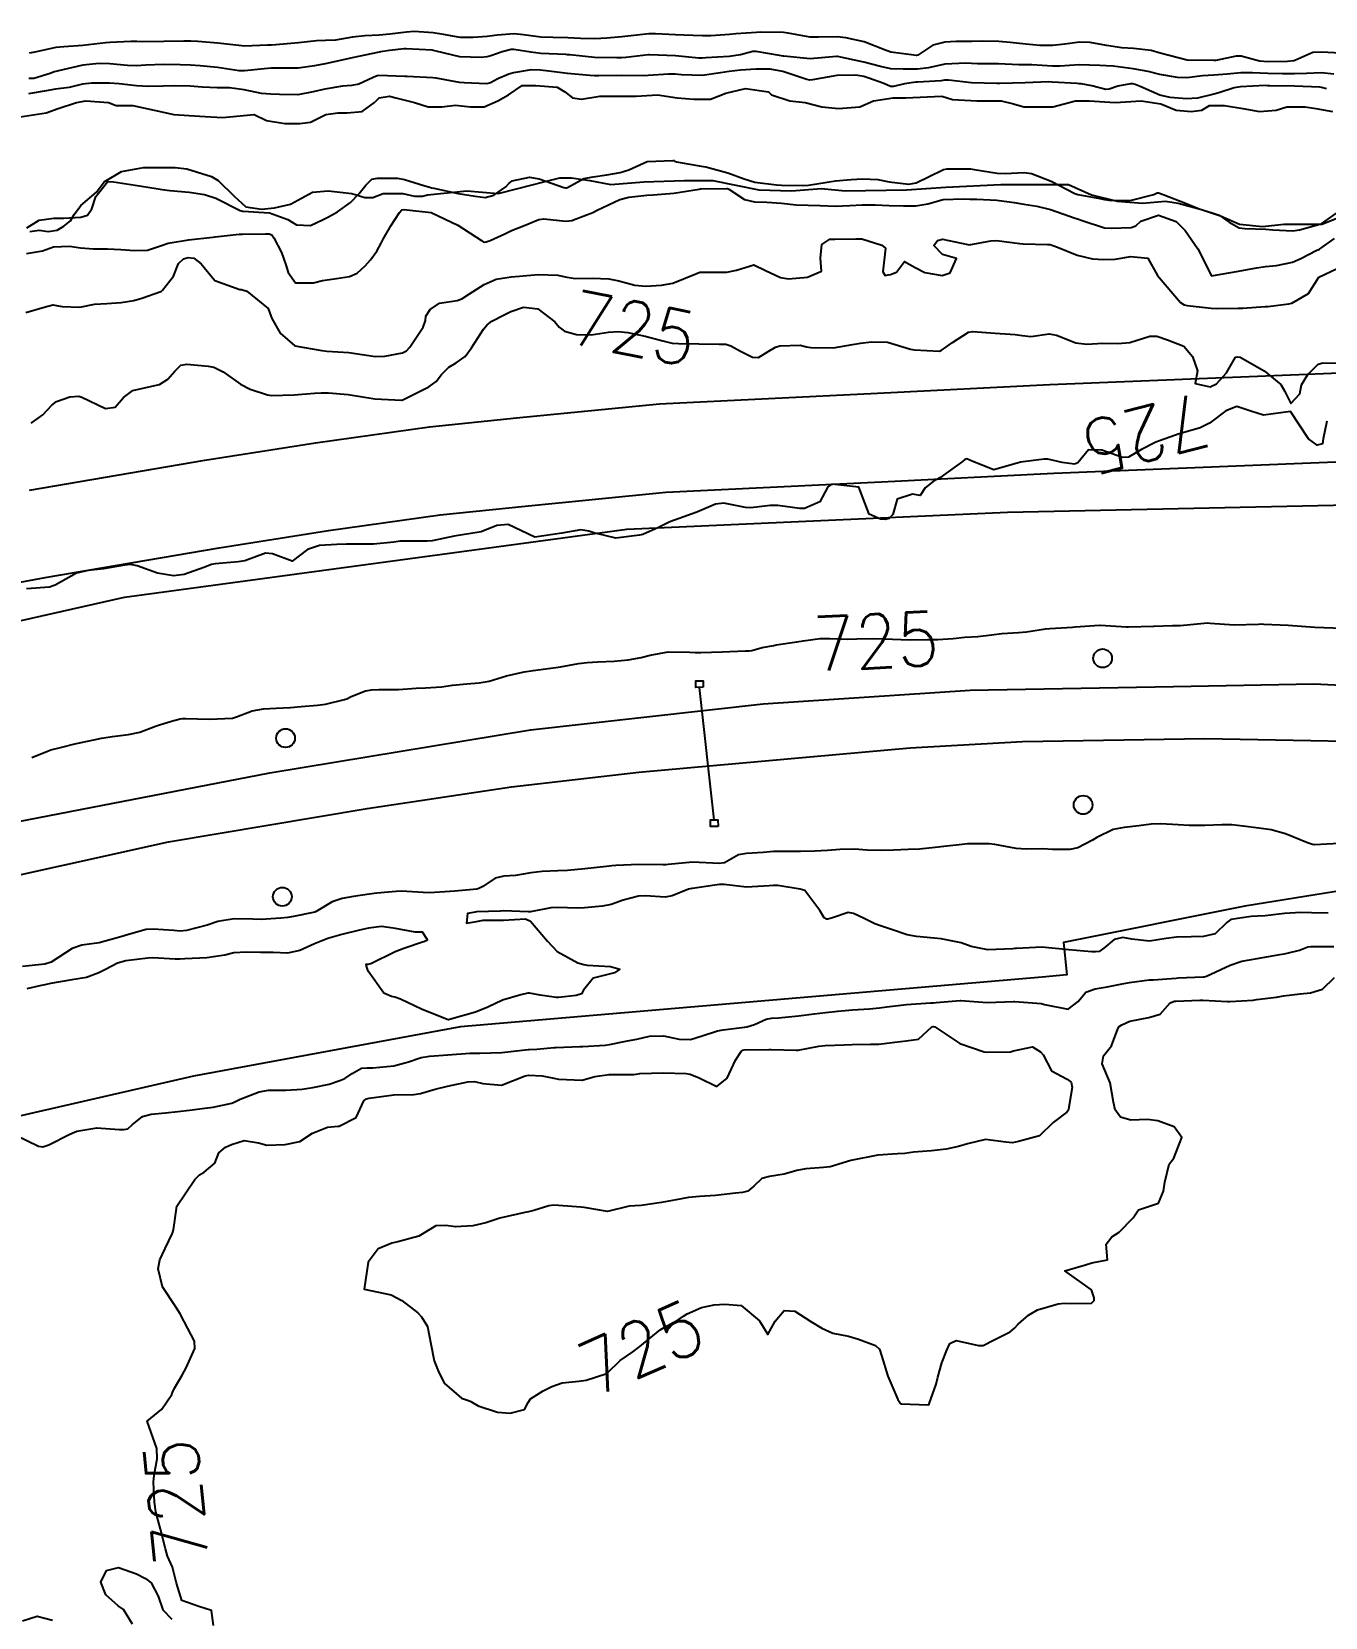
# Model space of a CAD drawing. Header units: metres. Extents: x 307586 to 320046, y 7427249 to 7434250.
# Drawn here: x 313869.3 to 313965.4, y 7432843.4 to 7432961.1 of the extents above; entities that cross this region are included whole.
import ezdxf
from ezdxf.enums import TextEntityAlignment as Align

# ---------------------------------------------------------------- set-up
doc = ezdxf.new("R2010")
doc.units = ezdxf.units.M
doc.header["$MEASUREMENT"] = 0
for name, color, linetype in [('Cotas', 45, 'Continuous'), ('Curvas de Nivel 1m', 11, 'Continuous'), ('Curvas de Nivel 5m', 15, 'Continuous'), ('Divisa', 42, 'FENCELINE2'), ('Hidrografia', 140, 'Continuous'), ('Linha Férrea', 20, 'Continuous'), ('Portico', 45, 'Continuous'), ('Postes', 20, 'Continuous'), ('Vias Primárias', 230, 'Continuous')]:
    doc.layers.add(name, color=color, linetype=linetype)
doc.styles.add('Style-STANDARD', font='STANDARD.shx')
doc.linetypes.add('FENCELINE2', pattern='A,0.25,-0.1,[132,ltypeshp.shx,S=0.1,R=0,X=-0.1,Y=0],-0.1,1', length=1.45)

msp = doc.modelspace()

# ---------------------------------------------------------------- linework, layer by layer
at = {"layer": 'Curvas de Nivel 1m', "flags": 128}
for points, elevation in [([(313966.5, 7432959.53), (313965.15, 7432959.61), (313964.47, 7432959.58), (313963.14, 7432958.99), (313963.08, 7432958.97), (313962.6, 7432958.92), (313961.14, 7432958.89), (313960.53, 7432958.95), (313959.15, 7432959.3), (313958.8, 7432959.31), (313957.29, 7432958.99), (313957.14, 7432958.98), (313955.14, 7432959.01), (313953.15, 7432959.54), (313952.47, 7432959.72), (313951.16, 7432959.88), (313950.3, 7432959.93), (313949.16, 7432960.11), (313947.94, 7432960.32), (313947.16, 7432960.34), (313946.07, 7432960.21), (313945.16, 7432960.1), (313944.2, 7432960.1), (313943.16, 7432960.19), (313942, 7432960.32), (313941.16, 7432960.4), (313939.94, 7432960.42), (313939.16, 7432960.4), (313937.99, 7432960.39), (313937.16, 7432960.36), (313936.27, 7432960.12), (313935.15, 7432959.39), (313935.04, 7432959.36), (313933.15, 7432959.6), (313932.66, 7432959.77), (313931.16, 7432960.37), (313929.79, 7432960.68), (313929.16, 7432960.75), (313927.78, 7432960.72), (313927.16, 7432960.72), (313925.52, 7432961.02), (313925.17, 7432961.06), (313923.48, 7432961.08), (313923.17, 7432961.07), (313921.62, 7432960.96), (313921.17, 7432960.91), (313919.78, 7432960.82), (313919.16, 7432960.81), (313917.76, 7432960.87), (313917.16, 7432960.9), (313915.67, 7432960.98), (313915.17, 7432960.97), (313913.83, 7432960.83), (313913.16, 7432960.75), (313912.04, 7432960.65), (313911.16, 7432960.6), (313910.09, 7432960.62), (313909.16, 7432960.68), (313908.04, 7432960.7), (313907.16, 7432960.73), (313905.87, 7432960.89), (313905.16, 7432960.96), (313903.9, 7432960.88), (313903.16, 7432960.78), (313902.12, 7432960.69), (313901.16, 7432960.7), (313899.92, 7432960.92), (313899.16, 7432961.05), (313897.74, 7432961.13), (313897.16, 7432961.1), (313895.94, 7432960.94), (313895.15, 7432960.87), (313894.07, 7432960.82), (313893.15, 7432960.71), (313891.89, 7432960.51), (313891.15, 7432960.48), (313890.48, 7432960.45), (313889.15, 7432960.31), (313887.46, 7432960.14), (313887.15, 7432960.13), (313886.86, 7432960.12), (313885.14, 7432960.06), (313884.93, 7432960.07), (313883.15, 7432960.27), (313881.67, 7432960.41), (313881.15, 7432960.43), (313880.63, 7432960.42), (313879.15, 7432960.41), (313877.58, 7432960.38), (313877.15, 7432960.39), (313876.71, 7432960.39), (313875.15, 7432960.33), (313874.81, 7432960.31), (313873.14, 7432960.11), (313871.73, 7432960.01), (313871.14, 7432959.95), (313869.57, 7432959.6), (313869.14, 7432959.53)], 724), ([(313966.03, 7432957.98), (313965.13, 7432958.06), (313964.02, 7432958.02), (313963.13, 7432958), (313962.22, 7432958.01), (313961.13, 7432958.02), (313960.01, 7432958.08), (313959.13, 7432958.07), (313958.13, 7432957.97), (313957.13, 7432957.9), (313956.29, 7432957.84), (313955.13, 7432957.71), (313954.42, 7432957.73), (313953.13, 7432957.96), (313952.25, 7432958.16), (313951.14, 7432958.36), (313949.65, 7432958.56), (313949.14, 7432958.59), (313948.66, 7432958.61), (313947.14, 7432958.66), (313945.69, 7432958.57), (313945.14, 7432958.57), (313943.62, 7432958.66), (313943.14, 7432958.66), (313942.65, 7432958.67), (313941.14, 7432958.75), (313939.59, 7432958.75), (313939.14, 7432958.76), (313938.72, 7432958.79), (313937.14, 7432958.72), (313935.93, 7432958.45), (313935.13, 7432958.35), (313934.05, 7432958.35), (313933.13, 7432958.38), (313932.38, 7432958.53), (313931.14, 7432958.87), (313929.17, 7432959.29), (313929.14, 7432959.29), (313929.11, 7432959.28), (313927.14, 7432959.11), (313925.2, 7432959.31), (313925.14, 7432959.32), (313924.87, 7432959.37), (313923.15, 7432959.66), (313922.89, 7432959.65), (313921.97, 7432959.41), (313921.14, 7432959.28), (313919.4, 7432959.18), (313919.14, 7432959.17), (313918.87, 7432959.17), (313917.14, 7432959.33), (313915.22, 7432959.41), (313915.14, 7432959.41), (313913.45, 7432959.2), (313913.14, 7432959.18), (313912.8, 7432959.18), (313911.14, 7432959.2), (313909.3, 7432959.4), (313909.14, 7432959.42), (313909.01, 7432959.43), (313907.14, 7432959.51), (313906.4, 7432959.6), (313905.15, 7432959.81), (313904.95, 7432959.81), (313904.27, 7432959.62), (313903.44, 7432959.33), (313903.14, 7432959.26), (313902.72, 7432959.21), (313901.14, 7432959.27), (313899.38, 7432959.68), (313899.14, 7432959.74), (313899.07, 7432959.75), (313897.15, 7432959.86), (313897, 7432959.86), (313895.9, 7432959.72), (313895.24, 7432959.63), (313895.14, 7432959.61), (313893.6, 7432959.28), (313893.14, 7432959.18), (313892.38, 7432959.01), (313891.13, 7432958.75), (313890.33, 7432958.59), (313889.13, 7432958.43), (313887.73, 7432958.42), (313887.13, 7432958.42), (313886.59, 7432958.37), (313885.13, 7432958.21), (313884.75, 7432958.23), (313883.13, 7432958.47), (313881.84, 7432958.6), (313881.13, 7432958.65), (313880.36, 7432958.67), (313879.13, 7432958.68), (313877.82, 7432958.63), (313877.13, 7432958.6), (313876.46, 7432958.62), (313875.13, 7432958.74), (313874.35, 7432958.76), (313873.13, 7432958.65), (313871.33, 7432958.22), (313871.12, 7432958.18), (313871, 7432958.14), (313870.7, 7432958.02), (313869.5, 7432957.66), (313869.12, 7432957.64)], 723), ([(313965.49, 7432956.89), (313965.12, 7432956.99), (313965.01, 7432957), (313963.12, 7432957.07), (313961.3, 7432957.11), (313961.12, 7432957.11), (313960.95, 7432957.12), (313959.12, 7432957.04), (313958.64, 7432956.97), (313957.51, 7432956.59), (313957.12, 7432956.48), (313955.92, 7432956.2), (313955.11, 7432956.15), (313953.89, 7432956.25), (313953.11, 7432956.41), (313951.67, 7432957.05), (313951.28, 7432957.21), (313951.12, 7432957.25), (313950.93, 7432957.25), (313950, 7432957.07), (313949.35, 7432956.85), (313949.12, 7432956.84), (313948.07, 7432957.1), (313947.27, 7432957.25), (313947.12, 7432957.26), (313946.97, 7432957.27), (313945.13, 7432957.39), (313944.86, 7432957.4), (313943.12, 7432957.34), (313941.23, 7432957.28), (313941.12, 7432957.28), (313941.02, 7432957.28), (313939.12, 7432957.32), (313937.42, 7432957.52), (313937.13, 7432957.52), (313936.87, 7432957.49), (313935.12, 7432957.37), (313935.01, 7432957.37), (313934.16, 7432957.26), (313933.33, 7432957.06), (313933.12, 7432957.06), (313932.63, 7432957.28), (313931.51, 7432957.68), (313931.13, 7432957.79), (313930.55, 7432957.89), (313929.13, 7432957.88), (313927.33, 7432957.55), (313927.12, 7432957.52), (313926.9, 7432957.57), (313925.13, 7432958.17), (313924.17, 7432958.34), (313923.13, 7432958.35), (313921.98, 7432958.26), (313921.13, 7432958.16), (313920.5, 7432958.06), (313919.13, 7432957.87), (313917.59, 7432957.92), (313917.13, 7432957.97), (313916.63, 7432957.97), (313915.13, 7432957.87), (313914.77, 7432957.85), (313913.13, 7432957.88), (313911.45, 7432957.85), (313911.13, 7432957.86), (313910.79, 7432957.88), (313909.13, 7432958.02), (313907.74, 7432958.2), (313907.13, 7432958.27), (313906.43, 7432958.29), (313905.13, 7432958.08), (313904.77, 7432957.97), (313903.96, 7432957.62), (313903.41, 7432957.34), (313903.12, 7432957.26), (313901.46, 7432957.32), (313901.12, 7432957.36), (313899.38, 7432957.68), (313899.12, 7432957.71), (313897.21, 7432957.79), (313897.12, 7432957.79), (313897.04, 7432957.79), (313895.12, 7432957.87), (313895, 7432957.86), (313894.7, 7432957.73), (313893.64, 7432957.22), (313893.11, 7432957.13), (313892.43, 7432957.08), (313891.11, 7432956.86), (313890.24, 7432956.65), (313889.1, 7432956.45), (313887.74, 7432956.46), (313887.1, 7432956.48), (313886.4, 7432956.54), (313885.11, 7432956.81), (313884.02, 7432956.95), (313883.11, 7432956.96), (313881.99, 7432957.01), (313881.11, 7432957.07), (313879.92, 7432957.11), (313879.11, 7432957.08), (313878, 7432957.05), (313877.11, 7432957.11), (313875.82, 7432957.26), (313875.11, 7432957.3), (313873.79, 7432957.31), (313873.11, 7432957.22), (313872.12, 7432956.99), (313871.11, 7432956.86), (313870.4, 7432956.74), (313869.1, 7432956.5)], 722), ([(313868.98, 7432946.57), (313869.9, 7432947.12), (313870.99, 7432947.28), (313871.73, 7432947.27), (313872.99, 7432947.36), (313873.47, 7432947.51), (313873.81, 7432947.98), (313874.11, 7432948.88), (313874.96, 7432949.97), (313874.99, 7432950), (313875.02, 7432950.01), (313875.42, 7432949.97), (313877.02, 7432949.73), (313878.57, 7432949.48), (313879.02, 7432949.41), (313879.59, 7432949.34), (313881.02, 7432949.2), (313882.16, 7432949.03), (313883.01, 7432948.77), (313884.82, 7432947.85), (313885, 7432947.8), (313885.05, 7432947.8), (313887, 7432947.67), (313888.37, 7432947.18), (313888.99, 7432946.78), (313890.04, 7432946.73), (313890.99, 7432947.17), (313891.39, 7432947.38), (313892.05, 7432947.76), (313893.01, 7432948.43), (313893.66, 7432949.1), (313894.14, 7432949.74), (313894.6, 7432950.17), (313895.03, 7432950.25), (313896.51, 7432950.24), (313897.03, 7432950.16), (313898.53, 7432949.69), (313898.91, 7432949.57), (313899.02, 7432949.54), (313899.2, 7432949.5), (313901.02, 7432949.11), (313902.27, 7432948.9), (313903.01, 7432948.81), (313903.66, 7432948.98), (313904.54, 7432949.61), (313904.78, 7432949.86), (313905.03, 7432950.05), (313906.3, 7432950.33), (313907.03, 7432950.21), (313908.85, 7432949.56), (313908.98, 7432949.52), (313909.02, 7432949.52), (313909.06, 7432949.52), (313909.12, 7432949.56), (313910.35, 7432950.23), (313911.04, 7432950.36), (313912.06, 7432950.5), (313913.04, 7432950.68), (313913.68, 7432950.87), (313915.05, 7432951.49), (313916.96, 7432951.56), (313917.05, 7432951.55), (313917.1, 7432951.52), (313917.23, 7432951.47), (313919.05, 7432951.14), (313919.41, 7432951.08), (313921.04, 7432950.65), (313922.25, 7432950.19), (313923.03, 7432949.94), (313924.65, 7432949.75), (313925.03, 7432949.73), (313926.68, 7432949.7), (313927.03, 7432949.72), (313928.41, 7432949.95), (313929.03, 7432950.06), (313930.2, 7432950.15), (313931.04, 7432950.21), (313932.17, 7432950.14), (313933.03, 7432949.98), (313934.49, 7432949.8), (313935.03, 7432949.89), (313935.94, 7432950.34), (313937.05, 7432950.88), (313937.33, 7432950.94), (313939.05, 7432950.93), (313939.34, 7432950.9), (313941.04, 7432950.61), (313941.63, 7432950.59), (313943.05, 7432950.67), (313943.6, 7432950.59), (313945.04, 7432950.02), (313946.8, 7432949.11), (313947.02, 7432949.04), (313948.66, 7432948.73), (313949.02, 7432948.66), (313949.5, 7432948.6), (313951.02, 7432948.61), (313952.68, 7432949.04), (313952.91, 7432949.15), (313953.02, 7432949.16), (313953.37, 7432949.03), (313955.02, 7432948.38), (313956.05, 7432947.97), (313957.01, 7432947.68), (313957.53, 7432947.5), (313958.28, 7432946.97), (313959, 7432946.57), (313959.44, 7432946.51), (313961, 7432946.47), (313961.5, 7432946.42), (313962.99, 7432946.33), (313963.49, 7432946.41), (313965, 7432946.83), (313965.05, 7432946.84), (313965.14, 7432946.89), (313966.24, 7432947.65)], 722), ([(313868.96, 7432944.66), (313870.13, 7432944.86), (313870.96, 7432945.14), (313872.15, 7432945.19), (313872.96, 7432945.07), (313873.93, 7432945.01), (313874.96, 7432945.01), (313875.96, 7432944.96), (313876.96, 7432944.87), (313877.94, 7432944.91), (313878.97, 7432945.24), (313879.47, 7432945.41), (313880.97, 7432945.67), (313882.8, 7432945.87), (313882.95, 7432945.89), (313882.97, 7432945.9), (313884.74, 7432946.09), (313884.98, 7432946.1), (313886.69, 7432946.12), (313886.98, 7432946.11), (313887.18, 7432946.03), (313887.33, 7432945.82), (313887.88, 7432944.73), (313888.22, 7432943.81), (313888.39, 7432943.25), (313888.94, 7432942.48), (313890.26, 7432942.47), (313890.94, 7432942.66), (313891.97, 7432942.79), (313892.94, 7432942.94), (313893.5, 7432943.19), (313894.09, 7432943.74), (313894.5, 7432944.19), (313894.96, 7432944.82), (313895.29, 7432945.41), (313895.45, 7432945.73), (313896, 7432946.7), (313896.65, 7432947.71), (313896.83, 7432947.89), (313897, 7432947.92), (313897.19, 7432947.89), (313899, 7432947.69), (313899.06, 7432947.68), (313900.99, 7432946.75), (313902.73, 7432945.63), (313902.87, 7432945.53), (313902.97, 7432945.49), (313903.09, 7432945.51), (313903.38, 7432945.63), (313904.47, 7432946.12), (313904.98, 7432946.35), (313905.87, 7432946.72), (313907, 7432947.17), (313907.37, 7432947.22), (313909, 7432947.06), (313909.45, 7432947.1), (313910.61, 7432947.54), (313910.89, 7432947.66), (313911, 7432947.7), (313911.34, 7432947.87), (313913.01, 7432948.67), (313913.68, 7432948.84), (313915.02, 7432948.98), (313915.49, 7432949.02), (313917.02, 7432949.14), (313918.91, 7432949.44), (313919, 7432949.46), (313919.02, 7432949.46), (313920.97, 7432949.48), (313921.02, 7432949.47), (313921.11, 7432949.42), (313922.28, 7432948.66), (313923.01, 7432948.49), (313923.93, 7432948.46), (313925.01, 7432948.39), (313926.1, 7432948.28), (313927.01, 7432948.24), (313927.89, 7432948.22), (313929.01, 7432948.17), (313930.09, 7432948.23), (313931.01, 7432948.27), (313931.99, 7432948.26), (313933.01, 7432948.23), (313934.08, 7432948.19), (313935.01, 7432948.19), (313935.9, 7432948.35), (313937.02, 7432948.66), (313938.53, 7432948.72), (313939.02, 7432948.69), (313939.53, 7432948.68), (313941.02, 7432948.61), (313942.3, 7432948.44), (313943.01, 7432948.31), (313943.98, 7432948.17), (313945.01, 7432947.92), (313946.84, 7432947.28), (313947, 7432947.22), (313947.09, 7432947.2), (313947.34, 7432947.1), (313949, 7432946.57), (313949.54, 7432946.53), (313951, 7432946.59), (313951.34, 7432946.71), (313951.71, 7432947.05), (313953.01, 7432947.51), (313954.34, 7432947.02), (313954.99, 7432946.36), (313955.93, 7432945), (313956.95, 7432942.99), (313958.96, 7432943.34), (313960.3, 7432943.6), (313960.96, 7432943.69), (313961.78, 7432943.75), (313962.96, 7432944.01), (313963.58, 7432944.29), (313964.79, 7432944.89), (313964.92, 7432944.94), (313964.97, 7432944.98), (313966.1, 7432945.76)], 723), ([(313868.91, 7432940.27), (313870.27, 7432940.67), (313870.91, 7432940.83), (313871.61, 7432940.71), (313872.91, 7432940.66), (313874.01, 7432940.88), (313874.91, 7432940.94), (313875.97, 7432941.01), (313876.92, 7432941.16), (313877.51, 7432941.34), (313878.92, 7432941.84), (313878.98, 7432941.86), (313879.04, 7432941.92), (313879.87, 7432942.98), (313880.24, 7432943.91), (313880.6, 7432944.26), (313880.96, 7432944.36), (313881.38, 7432944.31), (313881.91, 7432943.89), (313882.93, 7432942.64), (313884.79, 7432941.98), (313884.92, 7432941.97), (313885.31, 7432941.85), (313886.91, 7432940.57), (313887.1, 7432940.02), (313887.16, 7432939.83), (313887.8, 7432938.73), (313888.88, 7432937.8), (313890.88, 7432937.44), (313891.26, 7432937.39), (313892.88, 7432937.3), (313893.39, 7432937.23), (313894.87, 7432937.01), (313895.57, 7432937.03), (313896.88, 7432937.27), (313897.17, 7432937.42), (313897.42, 7432937.7), (313898.4, 7432939.19), (313898.58, 7432939.68), (313898.61, 7432939.99), (313898.92, 7432940.5), (313899.63, 7432940.97), (313900.93, 7432941.17), (313901.29, 7432941.29), (313901.86, 7432941.65), (313902.94, 7432942.36), (313903.82, 7432942.75), (313904.95, 7432942.93), (313905.57, 7432942.98), (313906.95, 7432943.09), (313908.42, 7432943.04), (313908.95, 7432942.91), (313909.71, 7432942.79), (313910.95, 7432942.81), (313912.19, 7432942.76), (313912.94, 7432942.62), (313914.14, 7432942.3), (313914.94, 7432942.23), (313916.11, 7432942.31), (313916.94, 7432942.45), (313918.65, 7432943.14), (313918.95, 7432943.26), (313919.13, 7432943.26), (313920.95, 7432943.26), (313921.69, 7432943.41), (313922.96, 7432943.82), (313923.84, 7432943.38), (313924.95, 7432942.86), (313925.54, 7432942.77), (313926.95, 7432942.89), (313927.99, 7432943.33), (313927.92, 7432944.3), (313928.02, 7432945.33), (313928.6, 7432945.71), (313928.98, 7432945.72), (313930.54, 7432945.75), (313930.98, 7432945.74), (313932.48, 7432945.28), (313932.74, 7432945.05), (313932.54, 7432943.28), (313932.71, 7432943.03), (313932.95, 7432943.06), (313933.12, 7432943.1), (313933.56, 7432943.26), (313934.16, 7432944.06), (313934.96, 7432943.62), (313935.66, 7432943.24), (313936.95, 7432943.02), (313937.55, 7432943.22), (313938.03, 7432944.28), (313936.97, 7432944.58), (313936.33, 7432945.24), (313936.6, 7432945.62), (313936.98, 7432945.71), (313938.87, 7432945.31), (313938.97, 7432945.3), (313940.56, 7432945.6), (313940.98, 7432945.62), (313942.73, 7432945.4), (313942.98, 7432945.38), (313944.78, 7432945.33), (313944.98, 7432945.31), (313945.51, 7432945.12), (313946.97, 7432944.54), (313948.13, 7432944.26), (313948.96, 7432944.21), (313949.79, 7432944.24), (313950.97, 7432944.44), (313952.23, 7432944.31), (313952.95, 7432943.03), (313954.65, 7432941.01), (313954.93, 7432940.85), (313955.14, 7432940.8), (313956.93, 7432940.59), (313957.35, 7432940.56), (313958.93, 7432940.59), (313959.28, 7432940.6), (313960.93, 7432940.71), (313961.14, 7432940.72), (313962.71, 7432940.91), (313962.93, 7432940.97), (313964.16, 7432941.68), (313964.93, 7432942.89), (313966.29, 7432943.55)], 724), ([(313965.62, 7432895.65), (313964.39, 7432895.69), (313963.59, 7432895.7), (313962.39, 7432895.64), (313960.93, 7432895.47), (313960.39, 7432895.43), (313959.91, 7432895.42), (313958.39, 7432895.18), (313958.1, 7432894.96), (313957.22, 7432894.13), (313956.37, 7432893.92), (313955.45, 7432893.91), (313954.36, 7432893.87), (313953.59, 7432893.79), (313952.36, 7432893.59), (313951.03, 7432893.72), (313950.36, 7432893.84), (313949.72, 7432893.7), (313948.95, 7432893.07), (313948.61, 7432892.81), (313948.35, 7432892.78), (313948.06, 7432892.79), (313946.35, 7432892.93), (313944.35, 7432893.13), (313942.47, 7432893.03), (313942.35, 7432893.03), (313942.21, 7432893.01), (313940.35, 7432892.94), (313939.1, 7432893.19), (313938.36, 7432893.46), (313936.89, 7432893.75), (313936.36, 7432893.81), (313935.05, 7432893.93), (313934.36, 7432894.04), (313933.19, 7432894.44), (313932.37, 7432894.73), (313931.96, 7432894.87), (313931.1, 7432895.29), (313930.38, 7432895.64), (313929.98, 7432895.71), (313928.8, 7432895.32), (313928.47, 7432895.22), (313928.37, 7432895.22), (313928.19, 7432895.32), (313927.86, 7432895.85), (313926.76, 7432897.34), (313926.4, 7432897.45), (313924.75, 7432897.71), (313924.41, 7432897.72), (313924.1, 7432897.68), (313922.41, 7432897.6), (313920.77, 7432897.78), (313920.41, 7432897.78), (313920.08, 7432897.75), (313918.4, 7432897.48), (313918.37, 7432897.48), (313918.11, 7432897.44), (313916.91, 7432896.94), (313916.39, 7432896.84), (313914.93, 7432896.95), (313914.39, 7432896.93), (313913.26, 7432896.63), (313912.38, 7432896.31), (313911.73, 7432896.17), (313910.38, 7432896.05), (313909.88, 7432896.04), (313908.38, 7432896.09), (313907.9, 7432896.05), (313906.38, 7432895.77), (313906.2, 7432895.76), (313904.38, 7432895.83), (313904.16, 7432895.82), (313902.37, 7432895.75), (313902.27, 7432895.74), (313901.69, 7432895.64), (313901.63, 7432894.91), (313902.37, 7432895.05), (313902.86, 7432895.14), (313904.37, 7432895.14), (313906.01, 7432895.23), (313906.37, 7432895.07), (313907.64, 7432893.57), (313908.35, 7432892.81), (313909.9, 7432891.98), (313910.34, 7432891.84), (313910.6, 7432891.8), (313912.33, 7432891.7), (313913.02, 7432891.5), (313912.62, 7432891.22), (313912.33, 7432891.16), (313911.03, 7432890.82), (313910.31, 7432889.94), (313910.17, 7432889.68), (313909.76, 7432889.55), (313908.47, 7432889.39), (313908.3, 7432889.39), (313907.11, 7432889.57), (313906.3, 7432889.71), (313906.18, 7432889.71), (313905.66, 7432889.59), (313904.3, 7432889.19), (313903.22, 7432888.69), (313902.29, 7432888.31), (313900.37, 7432887.75), (313900.28, 7432887.74), (313900.18, 7432887.77), (313898.29, 7432888.52), (313896.73, 7432889.26), (313896.3, 7432889.42), (313896.06, 7432889.47), (313895.48, 7432889.71), (313894.33, 7432891.36), (313894.19, 7432891.73), (313894.18, 7432891.88), (313894.33, 7432891.88), (313894.53, 7432891.92), (313896.34, 7432892.82), (313896.98, 7432893.06), (313898.35, 7432893.53), (313898.47, 7432893.56), (313898.74, 7432893.68), (313898.36, 7432894.25), (313897.81, 7432894.24), (313896.36, 7432894.52), (313895.31, 7432894.66), (313894.36, 7432894.55), (313893.69, 7432894.4), (313892.36, 7432894.08), (313891.32, 7432893.77), (313890.35, 7432893.37), (313889.24, 7432892.89), (313888.34, 7432892.7), (313887.26, 7432892.73), (313886.34, 7432892.74), (313885.26, 7432892.76), (313884.34, 7432892.72), (313883.67, 7432892.53), (313882.34, 7432892.33), (313880.71, 7432892.26), (313880.34, 7432892.24), (313880, 7432892.24), (313878.34, 7432892.33), (313877.95, 7432892.31), (313876.33, 7432892.12), (313875.71, 7432891.95), (313874.82, 7432891.47), (313874.32, 7432891.22), (313873.4, 7432890.89), (313872.31, 7432890.7), (313870.73, 7432890.44), (313870.31, 7432890.33), (313870.05, 7432890.28), (313868.98, 7432890.03)], 724), ([(313868.17, 7432879.16), (313869.83, 7432878.36), (313870.17, 7432878.31), (313870.62, 7432878.46), (313872.18, 7432879.25), (313872.69, 7432879.47), (313874.18, 7432879.72), (313875.84, 7432879.6), (313876.18, 7432879.58), (313876.47, 7432879.65), (313876.81, 7432879.93), (313877.56, 7432880.56), (313878.2, 7432880.73), (313879.28, 7432880.83), (313880.2, 7432880.93), (313881.06, 7432881.03), (313882.2, 7432881.17), (313882.81, 7432881.26), (313884.21, 7432881.56), (313884.42, 7432881.64), (313884.82, 7432881.84), (313886.22, 7432882.4), (313886.92, 7432882.52), (313888.22, 7432882.51), (313889.42, 7432882.59), (313890.22, 7432882.7), (313891.44, 7432882.97), (313892.23, 7432883.22), (313892.6, 7432883.38), (313893.14, 7432883.74), (313893.82, 7432884.15), (313894.24, 7432884.18), (313894.68, 7432884.17), (313896.24, 7432884.32), (313897.33, 7432884.61), (313898.25, 7432884.93), (313898.87, 7432885.05), (313900.25, 7432885.14), (313901.87, 7432885.26), (313902.25, 7432885.26), (313902.62, 7432885.26), (313904.25, 7432885.32), (313906.21, 7432885.53), (313906.25, 7432885.54), (313906.29, 7432885.54), (313906.84, 7432885.57), (313908.14, 7432885.68), (313908.25, 7432885.68), (313910.05, 7432885.75), (313910.26, 7432885.75), (313911.92, 7432885.86), (313912.26, 7432885.91), (313913.59, 7432886.17), (313914.27, 7432886.3), (313915.22, 7432886.52), (313916.27, 7432886.54), (313917.43, 7432886.29), (313918.27, 7432886.28), (313919.14, 7432886.56), (313920.28, 7432886.91), (313920.69, 7432887), (313922.28, 7432887.2), (313922.45, 7432887.22), (313923.02, 7432887.38), (313923.88, 7432887.79), (313924.29, 7432887.87), (313924.81, 7432887.88), (313926.29, 7432888.03), (313927.44, 7432888.18), (313928.29, 7432888.27), (313929.21, 7432888.39), (313930.29, 7432888.49), (313931.56, 7432888.55), (313932.3, 7432888.63), (313932.85, 7432888.71), (313934.3, 7432888.88), (313936.08, 7432889.01), (313936.3, 7432889.01), (313936.5, 7432889.02), (313938.3, 7432889.17), (313938.33, 7432889.18), (313940.3, 7432889.02), (313942.25, 7432889.1), (313942.3, 7432889.1), (313942.36, 7432889.1), (313944.3, 7432888.95), (313944.55, 7432888.88), (313946.3, 7432888.53), (313947.05, 7432889.1), (313947.62, 7432889.79), (313948.32, 7432890.04), (313949.2, 7432890.19), (313950.32, 7432890.41), (313950.86, 7432890.52), (313952.33, 7432890.7), (313952.63, 7432890.72), (313954.33, 7432890.84), (313954.49, 7432890.85), (313956.33, 7432890.92), (313956.4, 7432890.92), (313956.59, 7432890.99), (313958.34, 7432891.8), (313959.21, 7432892.09), (313960.35, 7432892.29), (313962.02, 7432892.59), (313962.35, 7432892.65), (313962.57, 7432892.69), (313963.48, 7432892.9), (313964.1, 7432893.15), (313964.36, 7432893.19), (313966.05, 7432893.18)], 724)]:
    msp.add_lwpolyline(points, dxfattribs=dict(at, elevation=elevation))
at = {"layer": 'Curvas de Nivel 5m', "elevation": 725, "flags": 128}
for points in [[(313869.29, 7432932.04), (313870.16, 7432932.68), (313870.82, 7432933.39), (313871.17, 7432933.67), (313872.18, 7432934), (313872.83, 7432934.05), (313873.05, 7432933.99), (313874.82, 7432933.13), (313875.54, 7432933.25), (313876.15, 7432933.95), (313876.84, 7432934.47), (313878.03, 7432934.74), (313878.84, 7432934.93), (313879.44, 7432935.32), (313879.96, 7432935.91), (313880.41, 7432936.36), (313880.86, 7432936.44), (313882.45, 7432936.28), (313882.86, 7432936.2), (313883.55, 7432935.86), (313884.84, 7432934.95), (313885.57, 7432934.57), (313886.84, 7432934.15), (313887.13, 7432934.11), (313888.84, 7432934.15), (313890.33, 7432934.29), (313890.84, 7432934.31), (313891.37, 7432934.3), (313892.84, 7432934.17), (313894.68, 7432933.89), (313894.83, 7432933.86), (313896.79, 7432933.75), (313896.83, 7432933.76), (313896.94, 7432933.82), (313898.84, 7432934.75), (313899.37, 7432935.15), (313899.78, 7432935.67), (313900.32, 7432936.21), (313900.87, 7432936.54), (313901.52, 7432937), (313902, 7432937.64), (313902.9, 7432939.04), (313903.17, 7432939.36), (313903.51, 7432939.62), (313904.42, 7432940.11), (313904.91, 7432940.35), (313905.86, 7432940.66), (313906.92, 7432940.55), (313908.2, 7432939.57), (313908.5, 7432939.17), (313908.9, 7432938.88), (313909.8, 7432938.65), (313910.89, 7432938.62), (313912.17, 7432938.8), (313912.9, 7432938.85), (313913.62, 7432938.78), (313914.89, 7432938.52), (313916.21, 7432938.16), (313916.89, 7432938), (313917.38, 7432937.96), (313918.89, 7432937.94), (313920.39, 7432937.92), (313920.89, 7432937.91), (313921.27, 7432937.8), (313921.97, 7432937.4), (313922.88, 7432936.96), (313923.32, 7432936.94), (313924.04, 7432937.38), (313924.57, 7432937.69), (313924.89, 7432937.79), (313926.4, 7432937.84), (313926.89, 7432937.73), (313927.2, 7432937.66), (313928.89, 7432937.65), (313930.3, 7432937.9), (313930.89, 7432937.99), (313931.7, 7432938.09), (313932.89, 7432938.06), (313934.59, 7432937.55), (313934.89, 7432937.49), (313936.72, 7432937.4), (313936.89, 7432937.44), (313937.72, 7432938.05), (313938.9, 7432938.8), (313939.24, 7432938.86), (313940.9, 7432938.73), (313942.37, 7432938.63), (313942.9, 7432938.56), (313943.54, 7432938.5), (313944.9, 7432938.69), (313945.44, 7432938.59), (313946.89, 7432938.01), (313947.71, 7432937.92), (313948.89, 7432937.99), (313949.99, 7432937.97), (313950.89, 7432938.05), (313952.38, 7432938.52), (313952.9, 7432938.52), (313953.68, 7432938.24), (313954.89, 7432937.77), (313955.55, 7432937), (313955.92, 7432935.95), (313955.74, 7432935), (313956.85, 7432934.74), (313957.34, 7432934.98), (313958.06, 7432935.78), (313958.75, 7432936.96), (313958.88, 7432936.99), (313959.09, 7432936.96), (313960.87, 7432935.94), (313962.11, 7432934.92), (313962.39, 7432934.46), (313962.84, 7432933.51), (313963.51, 7432934.24), (313963.63, 7432934.9), (313964.1, 7432935.66), (313964.88, 7432936.43), (313965.23, 7432936.54), (313966.88, 7432936.51)], [(313965.52, 7432932.19), (313965.26, 7432930.89), (313965.19, 7432930.51), (313964.81, 7432930.43), (313964.15, 7432930.9), (313962.83, 7432932.91), (313960.83, 7432932.65), (313959.87, 7432932.95), (313958.84, 7432933.29), (313958.03, 7432932.97), (313956.82, 7432932.06), (313956.12, 7432931.7), (313954.82, 7432931.33), (313954.56, 7432931.27), (313953.85, 7432931.02), (313953.09, 7432930.75), (313952.81, 7432930.65), (313951.75, 7432930.1), (313950.79, 7432929.53), (313950.34, 7432929.51), (313948.8, 7432930.04), (313947.82, 7432930.07), (313947.03, 7432929.11), (313946.78, 7432929.01), (313945.87, 7432929.12), (313944.79, 7432929.37), (313944.53, 7432929.38), (313942.78, 7432929.15), (313940.78, 7432928.58), (313939.23, 7432929.2), (313938.79, 7432929.4), (313938.64, 7432929.35), (313938.47, 7432929.2), (313936.77, 7432927.98), (313936.29, 7432927.72), (313935.68, 7432927.24), (313935.32, 7432926.68), (313934.76, 7432926.78), (313933.6, 7432926.41), (313933.3, 7432925.26), (313933.03, 7432924.97), (313932.73, 7432924.9), (313932.38, 7432924.93), (313931.54, 7432925.29), (313930.76, 7432927.3), (313928.76, 7432927.52), (313928.47, 7432927.32), (313927.86, 7432926.22), (313926.74, 7432925.71), (313926.38, 7432925.71), (313924.74, 7432925.93), (313924.18, 7432925.94), (313922.74, 7432925.77), (313922.34, 7432925.8), (313920.74, 7432926.11), (313920.13, 7432926.04), (313918.73, 7432925.44), (313916.73, 7432924.72), (313915.89, 7432924.31), (313914.72, 7432923.78), (313914.48, 7432923.73), (313912.71, 7432923.51), (313911.09, 7432923.91), (313910.72, 7432924.03), (313910.12, 7432924.14), (313908.72, 7432923.89), (313906.71, 7432923.59), (313904.72, 7432924.53), (313903.89, 7432924.45), (313902.72, 7432923.98), (313900.71, 7432923.66), (313899.07, 7432923.31), (313898.71, 7432923.29), (313897.1, 7432923.3), (313896.71, 7432923.28), (313896.22, 7432923.22), (313894.71, 7432923.06), (313893.38, 7432923.07), (313892.71, 7432923.07), (313891.99, 7432923.04), (313890.7, 7432922.96), (313889.83, 7432922.66), (313888.69, 7432921.8), (313887.23, 7432922.35), (313886.7, 7432922.4), (313885.16, 7432921.84), (313884.68, 7432921.75), (313882.95, 7432921.6), (313882.68, 7432921.55), (313882.13, 7432921.33), (313880.67, 7432920.82), (313879.87, 7432920.71), (313878.67, 7432920.9), (313877.16, 7432921.45), (313876.68, 7432921.56), (313876.24, 7432921.51), (313874.68, 7432921.24), (313873.53, 7432921.12), (313872.67, 7432920.9), (313871.08, 7432920.01), (313870.66, 7432919.86), (313868.95, 7432919.75)], [(313869.34, 7432907.21), (313870.52, 7432907.69), (313870.76, 7432907.78), (313871.57, 7432908), (313872.53, 7432908.23), (313873.96, 7432908.54), (313874.53, 7432908.65), (313875.34, 7432908.77), (313876.53, 7432908.93), (313877.36, 7432909.11), (313878.54, 7432909.54), (313878.82, 7432909.64), (313879.72, 7432909.91), (313880.36, 7432910.09), (313880.55, 7432910.12), (313880.77, 7432910.12), (313882.55, 7432910.06), (313884.25, 7432910.15), (313884.55, 7432910.23), (313885.71, 7432910.68), (313886.56, 7432910.83), (313887.49, 7432910.88), (313888.56, 7432910.93), (313889.35, 7432911), (313890.56, 7432911.1), (313891.16, 7432911.17), (313892.57, 7432911.52), (313892.74, 7432911.58), (313893.06, 7432911.75), (313894.13, 7432912.18), (313894.58, 7432912.25), (313895.12, 7432912.26), (313896.58, 7432912.28), (313897.9, 7432912.37), (313898.58, 7432912.4), (313899.77, 7432912.48), (313900.58, 7432912.59), (313901.64, 7432912.7), (313902.58, 7432912.77), (313903.31, 7432912.9), (313904.59, 7432913.28), (313905.9, 7432913.59), (313906.59, 7432913.69), (313908.26, 7432913.9), (313908.6, 7432913.96), (313909.94, 7432914.21), (313910.6, 7432914.27), (313911.39, 7432914.32), (313912.6, 7432914.38), (313913.63, 7432914.47), (313914.6, 7432914.65), (313915.27, 7432914.81), (313916.61, 7432915.06), (313918.21, 7432915.05), (313918.61, 7432915.02), (313919.02, 7432915.03), (313920.61, 7432915.07), (313922.36, 7432915.14), (313922.61, 7432915.15), (313922.82, 7432915.18), (313923.59, 7432915.38), (313924.44, 7432915.55), (313924.62, 7432915.58), (313926.15, 7432915.82), (313926.62, 7432915.89), (313927.9, 7432916.06), (313928.62, 7432916.07), (313929.91, 7432916.02), (313930.62, 7432916.03), (313931.85, 7432916.05), (313932.62, 7432916.04), (313933.9, 7432915.98), (313934.62, 7432915.97), (313935.88, 7432915.98), (313936.62, 7432915.98), (313937.77, 7432916.07), (313938.63, 7432916.15), (313939.6, 7432916.22), (313940.63, 7432916.34), (313941.38, 7432916.42), (313942.63, 7432916.5), (313943.22, 7432916.56), (313944.64, 7432916.77), (313944.96, 7432916.81), (313946.64, 7432916.91), (313946.82, 7432916.93), (313948.64, 7432917.05), (313948.68, 7432917.05), (313950.64, 7432916.92), (313950.78, 7432916.92), (313952.64, 7432916.97), (313952.71, 7432916.97), (313954.06, 7432917.02), (313954.62, 7432917.03), (313954.64, 7432917.03), (313956.42, 7432917.21), (313956.65, 7432917.22), (313956.86, 7432917.2), (313958.64, 7432917.08), (313960.45, 7432917.13), (313960.64, 7432917.14), (313960.84, 7432917.13), (313962.64, 7432917.04), (313964.64, 7432916.89), (313966.64, 7432916.82)], [(313966.45, 7432900.84), (313964.6, 7432900.74), (313964.45, 7432900.76), (313964.08, 7432900.89), (313962.46, 7432901.55), (313961.38, 7432901.85), (313960.46, 7432901.97), (313959.31, 7432902.11), (313958.47, 7432902.22), (313957.72, 7432902.23), (313956.46, 7432902.16), (313955.29, 7432902.18), (313954.47, 7432902.23), (313953.19, 7432902.3), (313952.47, 7432902.27), (313951.56, 7432902.14), (313950.46, 7432902.02), (313949.66, 7432901.87), (313948.45, 7432901.29), (313948.13, 7432901.08), (313947.03, 7432900.51), (313946.44, 7432900.39), (313945.16, 7432900.4), (313944.44, 7432900.43), (313943.18, 7432900.41), (313942.44, 7432900.46), (313940.87, 7432900.75), (313940.45, 7432900.8), (313938.84, 7432900.8), (313938.45, 7432900.77), (313937.07, 7432900.6), (313936.44, 7432900.53), (313935.26, 7432900.42), (313934.44, 7432900.39), (313933.35, 7432900.35), (313932.44, 7432900.32), (313931.38, 7432900.35), (313930.44, 7432900.41), (313929.35, 7432900.4), (313928.44, 7432900.32), (313927.5, 7432900.26), (313926.44, 7432900.23), (313925.54, 7432900.25), (313924.44, 7432900.24), (313923.66, 7432900.16), (313922.43, 7432900.08), (313921.83, 7432900), (313920.8, 7432899.41), (313920.42, 7432899.36), (313918.42, 7432899.44), (313916.61, 7432899.27), (313916.42, 7432899.25), (313916.21, 7432899.26), (313914.42, 7432899.28), (313912.73, 7432899.2), (313912.42, 7432899.17), (313912.03, 7432899.12), (313910.42, 7432898.94), (313909.13, 7432898.83), (313908.42, 7432898.8), (313907.24, 7432898.75), (313906.41, 7432898.65), (313905.27, 7432898.46), (313904.41, 7432898.4), (313903.76, 7432898.27), (313902.85, 7432897.63), (313902.55, 7432897.48), (313902.4, 7432897.45), (313900.76, 7432897.29), (313900.4, 7432897.26), (313898.89, 7432897.18), (313898.4, 7432897.19), (313896.8, 7432897.29), (313896.4, 7432897.28), (313894.97, 7432897.15), (313894.39, 7432897.08), (313893.24, 7432896.89), (313892.39, 7432896.74), (313891.64, 7432896.5), (313890.46, 7432895.78), (313890.37, 7432895.74), (313888.77, 7432895.4), (313888.37, 7432895.33), (313887.84, 7432895.28), (313886.37, 7432895.2), (313885.75, 7432895.22), (313884.37, 7432895.25), (313883.17, 7432895.05), (313882.36, 7432894.78), (313880.83, 7432894.36), (313880.36, 7432894.33), (313879.89, 7432894.37), (313878.36, 7432894.48), (313877.84, 7432894.44), (313876.35, 7432894.02), (313876.13, 7432893.94), (313874.35, 7432893.46), (313873.05, 7432893.28), (313872.34, 7432893.03), (313870.77, 7432892.01), (313870.32, 7432891.87), (313868.65, 7432891.7)], [(313882.84, 7432842.76), (313882.69, 7432843.86), (313881.76, 7432844.17), (313880.49, 7432844.62), (313880.1, 7432845.9), (313879.79, 7432847.09), (313879.43, 7432847.9), (313879.27, 7432848.45), (313878.91, 7432849.91), (313878.56, 7432851.2), (313878.45, 7432851.91), (313878.39, 7432853.39), (313878.42, 7432853.91), (313878.66, 7432855.14), (313878.62, 7432855.91), (313877.92, 7432857.92), (313879.01, 7432858.83), (313879.74, 7432859.9), (313879.8, 7432860.05), (313879.95, 7432860.37), (313880.51, 7432861.35), (313880.82, 7432861.89), (313881.44, 7432863.33), (313881.43, 7432863.88), (313880.93, 7432864.81), (313880.36, 7432865.89), (313880.02, 7432866.44), (313879.04, 7432867.91), (313878.72, 7432869.24), (313878.85, 7432869.91), (313879.24, 7432870.75), (313879.79, 7432871.9), (313879.86, 7432872.14), (313880.11, 7432873.9), (313881.46, 7432875.88), (313881.8, 7432876.22), (313882.14, 7432876.42), (313882.93, 7432877.08), (313883.24, 7432877.86), (313883.74, 7432878.28), (313884.17, 7432878.47), (313885.12, 7432878.78), (313886.17, 7432878.6), (313886.8, 7432878.44), (313888.17, 7432878.47), (313889.25, 7432878.71), (313890.18, 7432879.32), (313891.3, 7432879.76), (313892.1, 7432879.83), (313892.18, 7432879.84), (313893.44, 7432880.49), (313894.01, 7432881.73), (313894.12, 7432881.83), (313894.21, 7432881.86), (313894.41, 7432881.92), (313896.22, 7432882.17), (313897.71, 7432882.2), (313898.22, 7432882.26), (313899.3, 7432882.59), (313900.22, 7432882.8), (313901.72, 7432883.13), (313902.23, 7432883.16), (313902.84, 7432883.01), (313904.23, 7432882.88), (313905.98, 7432883.58), (313906.23, 7432883.62), (313907.25, 7432883.57), (313908.23, 7432883.37), (313908.46, 7432883.33), (313910.23, 7432883.26), (313911.16, 7432883.53), (313912.23, 7432883.68), (313914.05, 7432883.68), (313914.23, 7432883.7), (313914.5, 7432883.75), (313916.24, 7432883.8), (313917.93, 7432883.75), (313918.24, 7432883.69), (313918.9, 7432883.43), (313920.23, 7432882.78), (313920.98, 7432883.41), (313921.6, 7432884.75), (313922.03, 7432885.39), (313922.16, 7432885.49), (313922.25, 7432885.5), (313924.09, 7432885.54), (313924.26, 7432885.54), (313926.12, 7432885.48), (313926.26, 7432885.49), (313927.8, 7432885.79), (313928.26, 7432885.83), (313929.68, 7432885.89), (313930.26, 7432885.91), (313931.63, 7432885.92), (313932.26, 7432885.93), (313933.45, 7432886.07), (313934.27, 7432886.18), (313935.2, 7432886.31), (313936.19, 7432887.22), (313936.28, 7432887.23), (313936.42, 7432887.22), (313938.26, 7432885.98), (313940.08, 7432885.36), (313940.26, 7432885.34), (313942.04, 7432885.37), (313942.26, 7432885.43), (313943.67, 7432885.73), (313944.26, 7432885.35), (313944.46, 7432885.13), (313945.08, 7432883.96), (313946.24, 7432883.34), (313946.54, 7432883.1), (313946.6, 7432882.72), (313946.34, 7432881.1), (313946.31, 7432881), (313946.21, 7432880.89), (313945.2, 7432880.12), (313944.18, 7432879.13), (313942.63, 7432878.69), (313942.18, 7432878.6), (313941.68, 7432878.66), (313940.18, 7432878.84), (313938.84, 7432878.53), (313938.17, 7432878.34), (313937.24, 7432878.14), (313936.17, 7432878.01), (313934.82, 7432877.9), (313934.17, 7432877.82), (313933.63, 7432877.79), (313932.17, 7432877.69), (313930.16, 7432877.3), (313928.64, 7432876.83), (313928.15, 7432876.76), (313926.82, 7432876.67), (313926.15, 7432876.54), (313925.23, 7432876.27), (313924.14, 7432876.09), (313923.56, 7432875.96), (313922.96, 7432875.38), (313922.51, 7432875), (313922.13, 7432874.92), (313921.6, 7432874.87), (313920.13, 7432874.68), (313918.94, 7432874.61), (313918.12, 7432874.55), (313917.19, 7432874.38), (313916.12, 7432874.18), (313914.59, 7432873.95), (313914.12, 7432873.93), (313913.7, 7432873.91), (313912.11, 7432873.51), (313910.37, 7432873.79), (313910.12, 7432873.82), (313909.8, 7432873.86), (313908.12, 7432873.98), (313907.75, 7432873.93), (313906.62, 7432873.57), (313906.22, 7432873.47), (313906.11, 7432873.45), (313905.97, 7432873.44), (313904.11, 7432873), (313903.06, 7432872.67), (313902.1, 7432872.44), (313900.81, 7432872.36), (313900.1, 7432872.45), (313899.34, 7432872.43), (313898.09, 7432871.68), (313896.52, 7432871.26), (313896.08, 7432871.15), (313895.07, 7432870.72), (313894.32, 7432869.73), (313894.04, 7432867.73), (313896.04, 7432867.31), (313896.83, 7432866.9), (313898.02, 7432865.97), (313898.28, 7432865.68), (313898.73, 7432864.95), (313898.99, 7432863.67), (313899.23, 7432862.42), (313899.52, 7432861.66), (313899.96, 7432860.74), (313901.25, 7432859.64), (313901.77, 7432859.47), (313901.94, 7432859.4), (313902.49, 7432859.07), (313903.93, 7432858.61), (313904.87, 7432858.53), (313905.94, 7432858.79), (313906.21, 7432859.31), (313906.38, 7432859.58), (313907.33, 7432860.19), (313907.96, 7432860.5), (313908.73, 7432860.78), (313909.96, 7432860.91), (313910.51, 7432860.98), (313911.97, 7432861.44), (313912.02, 7432861.46), (313912.09, 7432861.51), (313913.05, 7432862.43), (313913.99, 7432863.08), (313914.49, 7432863.48), (313916.01, 7432864.71), (313916.48, 7432864.99), (313917.34, 7432865.45), (313917.74, 7432865.72), (313918.02, 7432865.89), (313919.09, 7432866.37), (313920.03, 7432866.56), (313920.81, 7432866.63), (313922.03, 7432866.51), (313923.38, 7432865.38), (313924, 7432864.37), (313924.55, 7432865.36), (313925.22, 7432866.16), (313926.02, 7432866.09), (313927.21, 7432865.33), (313928.01, 7432864.83), (313928.84, 7432864.47), (313930, 7432864.25), (313930.73, 7432864.02), (313932, 7432863.56), (313932.3, 7432863.27), (313932.45, 7432862.81), (313932.92, 7432861.26), (313933.67, 7432859.53), (313933.85, 7432859.25), (313933.94, 7432859.21), (313935.88, 7432859.15), (313935.94, 7432859.16), (313935.98, 7432859.18), (313936, 7432859.22), (313936.5, 7432860.68), (313936.64, 7432861.21), (313936.92, 7432862.27), (313937.29, 7432863.21), (313937.52, 7432863.69), (313938, 7432863.92), (313939.64, 7432863.54), (313940, 7432863.54), (313940.81, 7432863.97), (313942.01, 7432864.57), (313942.33, 7432864.84), (313942.61, 7432865.14), (313943.36, 7432865.8), (313944.03, 7432866.19), (313945.57, 7432866.64), (313946.04, 7432866.69), (313946.47, 7432866.67), (313948.04, 7432866.7), (313948.23, 7432866.89), (313948.25, 7432867.08), (313948.05, 7432867.68), (313946.06, 7432869.1), (313947.61, 7432869.54), (313948.07, 7432869.69), (313949.24, 7432869.9), (313949.13, 7432871.07), (313949.55, 7432871.61), (313950.1, 7432871.97), (313951.13, 7432873.04), (313951.54, 7432873.62), (313952.12, 7432873.83), (313953.03, 7432874.12), (313953.38, 7432875.02), (313953.48, 7432875.68), (313953.82, 7432877.01), (313953.95, 7432877.22), (313954.17, 7432877.46), (313954.76, 7432879), (313954.19, 7432879.79), (313952.98, 7432880.24), (313952.2, 7432880.33), (313950.97, 7432880.28), (313950.2, 7432880.52), (313949.79, 7432881.06), (313949.67, 7432881.62), (313949.44, 7432883.07), (313948.84, 7432884.48), (313948.93, 7432885.07), (313949.54, 7432885.8), (313949.99, 7432887.06), (313950.1, 7432887.24), (313950.29, 7432887.36), (313950.88, 7432887.64), (313952.29, 7432887.91), (313953.15, 7432888.16), (313953.88, 7432889.01), (313954.2, 7432889.12), (313954.3, 7432889.13), (313956.1, 7432889.2), (313956.31, 7432889.2), (313958.15, 7432889.11), (313958.31, 7432889.11), (313960.04, 7432889.21), (313960.31, 7432889.24), (313961.79, 7432889.43), (313962.31, 7432889.51), (313963.55, 7432889.66), (313964.32, 7432889.74), (313965.19, 7432890.01), (313966.1, 7432890.87)], [(313876.82, 7432842.86), (313876.15, 7432843.94), (313875.76, 7432844.22), (313874.83, 7432845.02), (313874.46, 7432845.96), (313874.9, 7432846.84), (313875.79, 7432847.05), (313877.11, 7432846.6), (313877.78, 7432846.25), (313878.21, 7432845.92), (313878.74, 7432844.94), (313879.07, 7432843.91), (313879.75, 7432843.23)], [(313868.66, 7432843.11), (313869.75, 7432843.44), (313870.89, 7432843.15)]]:
    msp.add_lwpolyline(points, dxfattribs=at)
at = {"layer": 'Divisa'}
for points in [[(313848.81, 7432912.94), (313876.24, 7432919.12), (313913.53, 7432924.19), (313941.8, 7432925.43), (313970.61, 7432926.07), (313997.89, 7432921.38), (314005.88, 7432919.74)], [(314184.23, 7432825.1), (314147.01, 7432847.1), (314109.15, 7432865.24), (314095.81, 7432871.24), (314069.63, 7432879.85), (314061.24, 7432882.58), (314051.62, 7432886.28), (314044.59, 7432888.89), (314040.71, 7432890.21), (314016.24, 7432894.42), (313998.1, 7432896.4), (313978.98, 7432898.01), (313970.49, 7432897.96), (313959.43, 7432896.19), (313945.97, 7432893.47), (313946.22, 7432891.09), (313944.39, 7432890.9), (313901.18, 7432887.21), (313881.36, 7432883.55), (313854.26, 7432877.33)]]:
    msp.add_lwpolyline(points, dxfattribs=at)
at = {"layer": 'Hidrografia'}
for points, elevation in [([(313868.15, 7432954.75), (313870.41, 7432955.09), (313871.31, 7432955.43), (313872.67, 7432955.88), (313873.35, 7432955.99), (313875.04, 7432955.88), (313875.6, 7432955.65), (313876.84, 7432955.65), (313878.42, 7432955.31), (313879.89, 7432954.98), (313881.81, 7432954.86), (313883.5, 7432954.75), (313885.87, 7432954.98), (313886.78, 7432954.52), (313888.13, 7432954.3), (313889.26, 7432954.3), (313890.05, 7432954.41), (313891.18, 7432954.98), (313892.08, 7432955.09), (313892.76, 7432955.09), (313893.88, 7432955.2), (313894.79, 7432955.88), (313895.13, 7432956.22), (313895.92, 7432956.33), (313896.37, 7432956.22), (313897.76, 7432955.88), (313898.77, 7432955.54), (313899.79, 7432955.54), (313900.8, 7432955.66), (313901.93, 7432955.54), (313902.95, 7432955.54), (313903.96, 7432956), (313904.75, 7432956.45), (313905.77, 7432957.12), (313906.78, 7432957.12), (313908.36, 7432957.01), (313908.93, 7432956.67), (313909.49, 7432956.22), (313910.17, 7432956.11), (313911.52, 7432956.33), (313912.88, 7432956.33), (313914.23, 7432956.33), (313915.81, 7432956.45), (313917.28, 7432956.22), (313918.52, 7432956.11), (313919.76, 7432956.11), (313920.89, 7432956.56), (313922.36, 7432956.9), (313924.05, 7432956.67), (313924.28, 7432956.45), (313925.65, 7432955.99), (313926.78, 7432955.88), (313928.02, 7432955.54), (313929.26, 7432955.43), (313930.84, 7432955.54), (313931.85, 7432955.99), (313933.32, 7432956.22), (313934.22, 7432956.22), (313936.93, 7432956.33), (313937.72, 7432956.1), (313939.53, 7432955.99), (313941.33, 7432955.99), (313942.24, 7432955.77), (313943.03, 7432955.54), (313945.17, 7432955.54), (313946.86, 7432955.99), (313947.88, 7432955.99), (313949.81, 7432955.88), (313951.73, 7432955.99), (313953.19, 7432955.77), (313954.32, 7432955.31), (313955.45, 7432955.2), (313956.24, 7432955.31), (313956.8, 7432955.65), (313957.93, 7432955.65), (313959.29, 7432955.43), (313960.53, 7432955.2), (313961.77, 7432955.31), (313962.56, 7432955.54), (313963.91, 7432955.54), (313964.7, 7432955.43), (313965.94, 7432955.2)], 691.82), ([(313869.2, 7432946.29), (313869.88, 7432946.39), (313870.56, 7432946.29), (313871.24, 7432946.39), (313871.72, 7432946.68), (313872.21, 7432947.07), (313872.5, 7432947.55), (313872.99, 7432948.23), (313874.15, 7432949.2), (313874.73, 7432949.98), (313876, 7432950.75), (313877.65, 7432951.05), (313878.91, 7432951.05), (313879.98, 7432951.05), (313880.85, 7432950.95), (313882.7, 7432950.37), (313883.18, 7432950.08), (313884.37, 7432948.91), (313885.24, 7432948.13), (313886.41, 7432947.94), (313887.38, 7432948.04), (313888.55, 7432948.33), (313890.2, 7432949.2), (313891.36, 7432949.3), (313892.24, 7432949.2), (313893.11, 7432949.1), (313894.08, 7432948.81), (313894.66, 7432948.81), (313895.44, 7432949.1), (313896.9, 7432949.1), (313897.77, 7432948.91), (313898.35, 7432948.91), (313898.74, 7432949.01), (313901.66, 7432949.3), (313903.99, 7432949.1), (313905.44, 7432949.49), (313907.38, 7432949.98), (313908.55, 7432950.27), (313909.42, 7432950.27), (313910.78, 7432950.07), (313912.34, 7432949.78), (313914.79, 7432949.98), (313917.8, 7432950.07), (313919.93, 7432950.07), (313923.33, 7432949.39), (313925.76, 7432949.3), (313927.99, 7432949.49), (313929.74, 7432949.3), (313934.31, 7432949.39), (313937.22, 7432949.59), (313941.31, 7432949.79), (313946.33, 7432949.79), (313948.05, 7432949.01), (313949.94, 7432948.54), (313951.82, 7432948.38), (313953.54, 7432948.54), (313954.48, 7432948.38), (313956.21, 7432947.91), (313957.62, 7432947.44), (313959.03, 7432946.82), (313960.75, 7432946.66), (313962.32, 7432946.82), (313963.58, 7432946.82), (313965.14, 7432946.82), (313966.71, 7432947.44)], 128.58)]:
    msp.add_lwpolyline(points, dxfattribs=dict(at, elevation=elevation))
at = {"layer": 'Linha Férrea'}
for points in [[(313865.13, 7432901.86), (313887.01, 7432906.07), (313906.37, 7432909.27), (313923.67, 7432911.2), (313939.04, 7432912.23), (313954.13, 7432912.49), (313964.56, 7432912.69), (313984.24, 7432911.74), (313999.89, 7432910.25), (314015.47, 7432908.55), (314027.92, 7432906.43), (314039.52, 7432904.16), (314044.9, 7432902.89), (314059.5, 7432899.45), (314075.96, 7432894.92), (314089.81, 7432890.39), (314101.25, 7432886.24), (314111.43, 7432882.22), (314130.18, 7432874.29), (314143.75, 7432867.63), (314162.39, 7432857.43), (314176.46, 7432848.64), (314198.23, 7432834.17)], [(313863.84, 7432897.49), (313879.5, 7432900.95), (313894.25, 7432903.44), (313904.97, 7432905.04), (313914.42, 7432906.12), (313934.57, 7432907.95), (313942.91, 7432908.4), (313956.47, 7432908.64), (313974.81, 7432908.28), (313993.67, 7432906.99), (313997.46, 7432906.76), (313999.51, 7432906.57), (314015.59, 7432904.48), (314028.34, 7432902.36), (314039.54, 7432900.16), (314044.9, 7432898.82), (314058.47, 7432895.6), (314071.85, 7432891.93), (314090.98, 7432885.78), (314105.4, 7432880.34), (314119.1, 7432874.74), (314129.68, 7432869.98), (314144.94, 7432862.54), (314157.46, 7432855.73)]]:
    msp.add_lwpolyline(points, dxfattribs=at)
at = {"layer": 'Portico'}
for points in [[(313919.21, 7432912.44), (313918.65, 7432912.43), (313918.65, 7432912.91), (313919.2, 7432912.92)], [(313920.31, 7432902.1), (313919.75, 7432902.09), (313919.75, 7432902.58), (313920.3, 7432902.58)]]:
    msp.add_lwpolyline(points, close=True, dxfattribs=at)
msp.add_lwpolyline([(313920.03, 7432902.58), (313918.93, 7432912.43)], dxfattribs=at)
at = {"layer": 'Postes'}
for centre in [(313948.87, 7432914.59), (313888.19, 7432908.66), (313947.42, 7432903.7), (313887.95, 7432896.88)]:
    msp.add_circle(centre, 0.694, dxfattribs=at)
at = {"layer": 'Vias Primárias'}
for points in [[(313869.18, 7432927.08), (313882.19, 7432929.3), (313890.42, 7432930.6), (313898.87, 7432931.79), (313905.33, 7432932.45), (313915.95, 7432933.5), (313932.14, 7432934.28), (313944.94, 7432934.93), (313964.07, 7432935.7), (313993.03, 7432936.87), (314036.35, 7432938.29), (314044.9, 7432938.47), (314086.51, 7432939.57), (314137.68, 7432940.73), (314211.17, 7432942.39), (314257.7, 7432943.39, -0.010654), (314270, 7432943.4, -0.01916), (314284.5, 7432942.53, -0.019958), (314295.42, 7432941.02)], [(313869.18, 7432927.08), (313882.19, 7432929.3), (313890.42, 7432930.6), (313898.87, 7432931.79), (313905.33, 7432932.45), (313915.95, 7432933.5), (313932.14, 7432934.28), (313944.94, 7432934.93), (313964.07, 7432935.7), (313993.03, 7432936.87), (314036.35, 7432938.29), (314044.9, 7432938.47), (314086.51, 7432939.57), (314137.68, 7432940.73), (314211.17, 7432942.39), (314257.7, 7432943.39, -0.010654), (314270, 7432943.4, -0.01916), (314284.5, 7432942.53, -0.019958), (314295.42, 7432941.02)], [(313861.31, 7432918.91), (313870.34, 7432920.58), (313883.27, 7432922.79), (313891.39, 7432924.08), (313899.66, 7432925.24), (313905.99, 7432925.88), (313916.44, 7432926.92), (313932.46, 7432927.69), (313945.24, 7432928.33), (313964.33, 7432929.11), (313993.27, 7432930.27), (314036.53, 7432931.69), (314044.9, 7432931.87), (314086.67, 7432932.87), (314137.83, 7432934.03), (314211.32, 7432935.7), (314257.84, 7432936.7, -0.010654), (314269.86, 7432936.7, -0.01916), (314283.85, 7432935.87, -0.019958), (314294.23, 7432934.43)], [(313861.31, 7432918.91), (313870.34, 7432920.58), (313883.27, 7432922.79), (313891.39, 7432924.08), (313899.66, 7432925.24), (313905.99, 7432925.88), (313916.44, 7432926.92), (313932.46, 7432927.69), (313945.24, 7432928.33), (313964.33, 7432929.11), (313993.27, 7432930.27), (314036.53, 7432931.69), (314044.9, 7432931.87), (314086.67, 7432932.87), (314137.83, 7432934.03), (314211.32, 7432935.7), (314257.84, 7432936.7, -0.010654), (314269.86, 7432936.7, -0.01916), (314283.85, 7432935.87, -0.019958), (314294.23, 7432934.43)]]:
    msp.add_lwpolyline(points, format="xyb", dxfattribs=at)

# ---------------------------------------------------------------- texts
at = {"layer": 'Cotas', "style": 'Style-STANDARD'}
for rotation, p in [(348.8451, (313914.02, 7432939.1, 725)), (194.6294, (313952.07, 7432931.25, 725)), (2.841, (313932.03, 7432915.87, 725)), (23.8248, (313914.6, 7432863.41, 725)), (95.4715, (313880.04, 7432851.92, 725))]:
    msp.add_text('725', height=4, rotation=rotation, dxfattribs=at).set_placement(p, align=Align.MIDDLE_CENTER)

doc.saveas('drawing.dxf')
